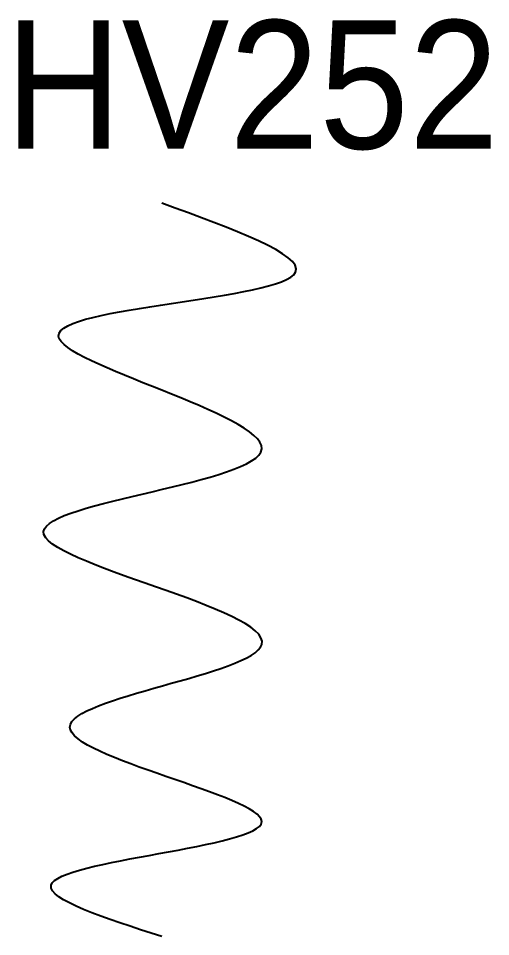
# Model space of a CAD drawing. Header units: millimetres. Extents: x -193 to 823, y -32 to 284.
# Drawn here: x 202.85 to 210.2, y -16.72 to -2.42 of the extents above; entities that cross this region are included whole.
import ezdxf
from ezdxf.enums import TextEntityAlignment as Align

# ---------------------------------------------------------------- set-up
doc = ezdxf.new("R2010")
doc.units = ezdxf.units.MM
doc.layers.add('Tag verifica', color=10, linetype='Continuous')
doc.styles.get("Standard").update_dxf_attribs({"font": 'arial.ttf'})

# ---------------------------------------------------------------- blocks, each defined once
blk = doc.blocks.new('FLEXIBLE HOSE')
at = {"layer": 'Tag verifica'}
blk.add_open_spline([(-0.047, -5.393), (-0.938, -5.104), (-3.435, -4.296), (4.591, -3.825), (-4.401, -2.023), (4.727, -0.895), (-5.343, 1.092), (4.759, 1.951), (-5, 4.346), (3.971, 4.571), (1.06, 5.628), (-0.047, 6.03)], degree=3, knots=[0, 0, 0, 0, 1.902592, 5.330603, 8.661529, 11.915901, 15.741848, 19.376496, 22.995844, 26.819316, 29.161802, 29.161802, 29.161802, 29.161802], dxfattribs=at)
at = {"flags": 1}
for tag, p, height in [('TYPE', (-0.596, -0.763), 0.0761), ('DESCRIPTION', (-0.017, -0.742), 0.0703), ('CONNECTIONTYPE', (-0.125, -0.89), 0.1), ('MATERIAL', (-0.159, -1.175), 0.1)]:
    blk.add_attdef(tag, p, '', height=height, dxfattribs=at)
blk = doc.blocks.new('Tag_block')
at = {"flags": 1}
for tag, p in [('Q(m3/h)', (0, 0)), ('CAP.(TANK L)', (0, 0)), ('PN_bar', (0, 0)), ('ACT_NO_NC', (0, 0)), ('SKID', (0, 0)), ('SEAL_MAT', (0, 0)), ('SIZE', (0, 0)), ('SUPPLIER', (0, 0)), ('CONNECTIONTYPE', (0, 0)), ('UNIT', (0, 0)), ('DESCRIPTION', (0, 0)), ('POWER_KW', (0, 0)), ('MODEL', (0, 0)), ('NOTES', (0, 0)), ('DATASHEET', (0, 0)), ('FLUID', (0, 0)), ('MATERIAL', (0, 0)), ('BRAND', (0, 0)), ('TYPE', (-11.399, -6.098))]:
    blk.add_attdef(tag, p, '', height=2.5, dxfattribs=at)
at = {"color": 0, "linetype": 'ByBlock', "lineweight": -2}
blk.add_attdef('#(TARGETOBJECT.TAG)', text='', height=2.5, dxfattribs=at).set_placement((0, 0), align=Align.MIDDLE_CENTER)

msp = doc.modelspace()

# ---------------------------------------------------------------- block references
ref = msp.add_blockref('Tag_block', (206.486, -3.452))
ref.add_attrib('#(TargetObject.Tag)', 'HV252', dxfattribs={"color": 0, "linetype": 'ByBlock', "lineweight": -2, "height": 2, "width": 0.9}).set_placement((206.486, -3.452), align=Align.MIDDLE_CENTER)
msp.add_blockref('FLEXIBLE HOSE', (205.131, -11.331))

doc.saveas('drawing.dxf')
